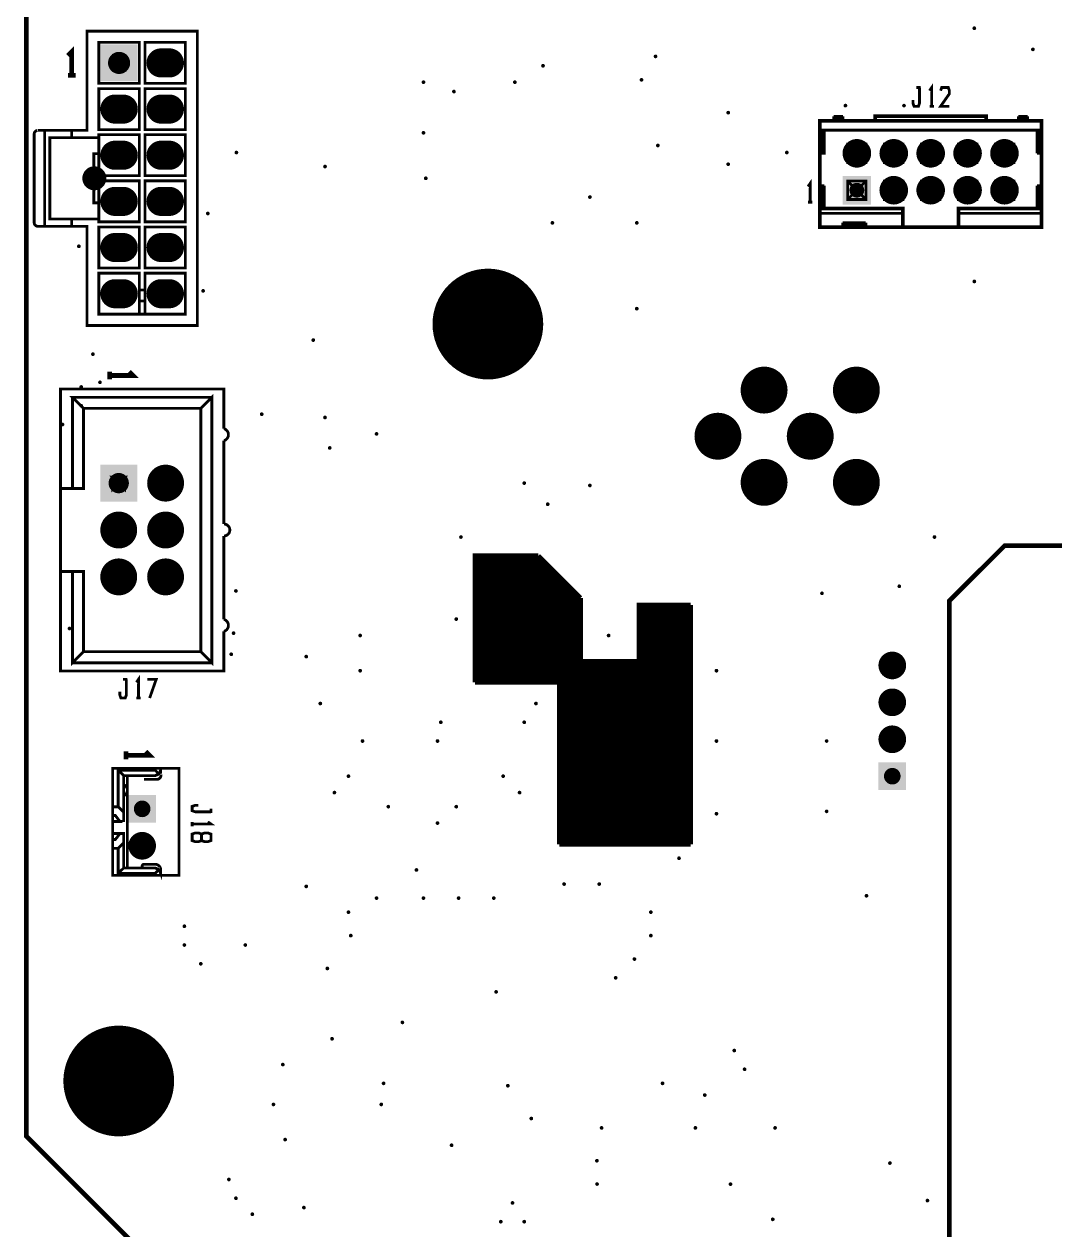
# Model space of a CAD drawing. Extents: x -7 to 310, y -94 to 128.
# Drawn here: x -7.3 to 48.5, y 17.2 to 82.5 of the extents above; entities that cross this region are included whole.
import ezdxf

# ---------------------------------------------------------------- set-up
doc = ezdxf.new("R2010")
doc.units = 0
doc.header["$MEASUREMENT"] = 0
doc.layers.get('0').update_dxf_attribs({"linetype": 'CONTINUOUS'})
for name, color, linetype in [('22-304-2_DRL', 1, 'CONTINUOUS'), ('22-304-2_SMT', 254, 'CONTINUOUS'), ('22-304-2_SST', 1, 'CONTINUOUS'), ('THRUHOLE_NPT', 15, 'CONTINUOUS'), ('THRUHOLE_TAP', 7, 'CONTINUOUS')]:
    doc.layers.add(name, color=color, linetype=linetype)

# ---------------------------------------------------------------- blocks, each defined once
blk = doc.blocks.new('ROUND_9')
at = {"const_width": 0.65024}
blk.add_lwpolyline([(-0.32512, 0, 1), (0.32512, 0, 1)], format="xyb", close=True, dxfattribs=at)
blk = doc.blocks.new('ROUND_14')
at = {"const_width": 0.59944}
blk.add_lwpolyline([(-0.29972, 0, 1), (0.29972, 0, 1)], format="xyb", close=True, dxfattribs=at)
blk = doc.blocks.new('ROUND_16')
at = {"const_width": 0.54991}
blk.add_lwpolyline([(-0.274954, 0, 1), (0.274954, 0, 1)], format="xyb", close=True, dxfattribs=at)
blk = doc.blocks.new('ROUND_35')
at = {"const_width": 0.40005}
blk.add_lwpolyline([(-0.200024, 0, 1), (0.200024, 0, 1)], format="xyb", close=True, dxfattribs=at)
blk = doc.blocks.new('ROUND_83')
at = {"const_width": 1.6002}
blk.add_lwpolyline([(-0.8001, 0, 1), (0.8001, 0, 1)], format="xyb", close=True, dxfattribs=at)
blk = doc.blocks.new('ROUND_84')
at = {"const_width": 0.44958}
blk.add_lwpolyline([(-0.22479, 0, 1), (0.22479, 0, 1)], format="xyb", close=True, dxfattribs=at)
blk = doc.blocks.new('ROUND_86')
at = {"const_width": 0.10033}
blk.add_lwpolyline([(-0.050164, 0, 1), (0.050164, 0, 1)], format="xyb", close=True, dxfattribs=at)
blk = doc.blocks.new('ROUND_87')
at = {"const_width": 0.10033}
blk.add_lwpolyline([(-0.050164, 0, 1), (0.050164, 0, 1)], format="xyb", close=True, dxfattribs=at)
blk = doc.blocks.new('ROUND_88')
at = {"const_width": 0.10033}
blk.add_lwpolyline([(-0.050164, 0, 1), (0.050164, 0, 1)], format="xyb", close=True, dxfattribs=at)
blk = doc.blocks.new('ROUND_1')
at = {"const_width": 2.99974}
blk.add_lwpolyline([(-1.49987, 0, 1), (1.49987, 0, 1)], format="xyb", close=True, dxfattribs=at)
blk = doc.blocks.new('ROUND_5')
at = {"const_width": 1.27}
blk.add_lwpolyline([(-0.635, 0, 1), (0.635, 0, 1)], format="xyb", close=True, dxfattribs=at)
blk = doc.blocks.new('SQUARE_10')
blk.add_solid([(0.99949, 0.99949), (0.99949, -0.99949), (-0.99949, 0.99949), (-0.99949, -0.99949)])
blk = doc.blocks.new('OBLONG_19')
at = {"const_width": 1.5748}
blk.add_lwpolyline([(0.2286, 0), (-0.2286, 0)], dxfattribs=at)
at = {"const_width": 0.7874}
for points in [[(-0.6223, 0, 1), (0.1651, 0, 1)], [(-0.1651, 0, 1), (0.6223, 0, 1)]]:
    blk.add_lwpolyline(points, format="xyb", close=True, dxfattribs=at)
blk = doc.blocks.new('SQUARE_20')
blk.add_solid([(0.7493, 0.7493), (0.7493, -0.7493), (-0.7493, 0.7493), (-0.7493, -0.7493)])
blk = doc.blocks.new('ROUND_21')
at = {"const_width": 0.7493}
blk.add_lwpolyline([(-0.37465, 0, 1), (0.37465, 0, 1)], format="xyb", close=True, dxfattribs=at)
blk = doc.blocks.new('ROUND_27')
at = {"const_width": 0.7747}
blk.add_lwpolyline([(-0.38735, 0, 1), (0.38735, 0, 1)], format="xyb", close=True, dxfattribs=at)
blk = doc.blocks.new('SQUARE_28')
blk.add_solid([(0.7747, 0.7747), (0.7747, -0.7747), (-0.7747, 0.7747), (-0.7747, -0.7747)])
blk = doc.blocks.new('ROUND_29')
at = {"const_width": 0.99949}
blk.add_lwpolyline([(-0.499744, 0, 1), (0.499744, 0, 1)], format="xyb", close=True, dxfattribs=at)
blk = doc.blocks.new('ROUND_80')
at = {"const_width": 0.10033}
blk.add_lwpolyline([(-0.050164, 0, 1), (0.050164, 0, 1)], format="xyb", close=True, dxfattribs=at)

msp = doc.modelspace()

# ---------------------------------------------------------------- linework, layer by layer
at = {"layer": '22-304-2_DRL', "const_width": 0.254}
for points in [[(137.579, -5.73), (137.579, 83.272), (134.579, 86.272), (113.081, 86.272), (105.08, 94.27), (105.08, 120.27), (97.079, 128.271), (33.279, 128.271), (25.28, 120.27), (25.28, 94.27), (17.279, 86.272), (-4.219, 86.272), (-7.219, 83.272), (-7.219, 22.271), (15.781, -0.728)], [(42.778, -90.728), (42.778, 51.27), (45.781, 54.27), (84.579, 54.27), (87.579, 51.27), (87.579, -5.73)]]:
    msp.add_lwpolyline(points, dxfattribs=at)
at = {"layer": '22-304-2_SMT', "const_width": 0.254}
for points in [[(20.513, 53.719), (17.084, 53.719), (17.084, 46.861)], [(20.716, 53.516), (17.084, 53.516)], [(17.185, 53.719), (17.185, 46.861)], [(17.414, 53.719), (17.414, 46.861)], [(17.643, 53.719), (17.643, 46.861)], [(17.871, 53.719), (17.871, 46.861)], [(18.1, 53.719), (18.1, 46.861)], [(18.328, 53.719), (18.328, 46.861)], [(18.557, 53.719), (18.557, 46.861)], [(18.786, 53.719), (18.786, 46.861)], [(19.014, 53.719), (19.014, 46.861)], [(19.243, 53.719), (19.243, 46.861)], [(19.471, 53.719), (19.471, 46.861)], [(19.7, 53.719), (19.7, 46.861)], [(19.929, 53.719), (19.929, 46.861)], [(20.157, 53.719), (20.157, 46.861)], [(20.386, 53.719), (20.386, 46.861)], [(20.513, 53.719), (22.799, 51.433)], [(20.614, 53.617), (20.614, 46.861)], [(20.945, 53.287), (17.084, 53.287)], [(21.173, 53.059), (17.084, 53.059)], [(21.402, 52.83), (17.084, 52.83)], [(20.843, 53.389), (20.843, 46.861)], [(21.072, 53.16), (21.072, 46.861)], [(21.3, 52.932), (21.3, 46.861)], [(21.63, 52.601), (17.084, 52.601)], [(21.859, 52.373), (17.084, 52.373)], [(22.088, 52.144), (17.084, 52.144)], [(21.529, 52.703), (21.529, 46.861)], [(21.757, 52.474), (21.757, 38.098)], [(21.986, 52.246), (21.986, 38.098)], [(22.316, 51.916), (17.084, 51.916)], [(22.545, 51.687), (17.084, 51.687)], [(22.215, 52.017), (22.215, 38.098)], [(22.443, 51.789), (22.443, 38.098)], [(22.672, 51.56), (22.672, 38.098)], [(22.773, 51.458), (17.084, 51.458)], [(22.799, 51.23), (17.084, 51.23)], [(22.799, 51.001), (17.084, 51.001)], [(22.799, 51.433), (22.799, 48.004)], [(28.768, 51.052), (25.974, 51.052), (25.974, 48.004), (22.799, 48.004)], [(28.768, 51.001), (25.974, 51.001)], [(26.101, 51.052), (26.101, 38.098)], [(26.329, 51.052), (26.329, 38.098)], [(26.558, 51.052), (26.558, 38.098)], [(26.787, 51.052), (26.787, 38.098)], [(27.015, 51.052), (27.015, 38.098)], [(27.244, 51.052), (27.244, 38.098)], [(27.472, 51.052), (27.472, 38.098)], [(27.701, 51.052), (27.701, 38.098)], [(27.93, 51.052), (27.93, 38.098)], [(28.158, 51.052), (28.158, 38.098)], [(28.387, 51.052), (28.387, 38.098)], [(28.615, 51.052), (28.615, 38.098)], [(28.768, 51.052), (28.768, 38.098)], [(22.799, 50.773), (17.084, 50.773)], [(22.799, 50.544), (17.084, 50.544)], [(22.799, 50.315), (17.084, 50.315)], [(28.768, 50.773), (25.974, 50.773)], [(28.768, 50.544), (25.974, 50.544)], [(28.768, 50.315), (25.974, 50.315)], [(22.799, 50.087), (17.084, 50.087)], [(22.799, 49.858), (17.084, 49.858)], [(22.799, 49.63), (17.084, 49.63)], [(28.768, 50.087), (25.974, 50.087)], [(28.768, 49.858), (25.974, 49.858)], [(28.768, 49.63), (25.974, 49.63)], [(22.799, 49.401), (17.084, 49.401)], [(22.799, 49.172), (17.084, 49.172)], [(22.799, 48.944), (17.084, 48.944)], [(28.768, 49.401), (25.974, 49.401)], [(28.768, 49.172), (25.974, 49.172)], [(28.768, 48.944), (25.974, 48.944)], [(22.799, 48.715), (17.084, 48.715)], [(22.799, 48.487), (17.084, 48.487)], [(22.799, 48.258), (17.084, 48.258)], [(28.768, 48.715), (25.974, 48.715)], [(28.768, 48.487), (25.974, 48.487)], [(28.768, 48.258), (25.974, 48.258)], [(22.799, 48.029), (17.084, 48.029)], [(28.768, 47.801), (17.084, 47.801)], [(28.768, 47.572), (17.084, 47.572)], [(22.9, 48.004), (22.9, 38.098)], [(23.129, 48.004), (23.129, 38.098)], [(23.358, 48.004), (23.358, 38.098)], [(23.586, 48.004), (23.586, 38.098)], [(23.815, 48.004), (23.815, 38.098)], [(24.043, 48.004), (24.043, 38.098)], [(24.272, 48.004), (24.272, 38.098)], [(24.501, 48.004), (24.501, 38.098)], [(24.729, 48.004), (24.729, 38.098)], [(24.958, 48.004), (24.958, 38.098)], [(25.186, 48.004), (25.186, 38.098)], [(25.415, 48.004), (25.415, 38.098)], [(25.644, 48.004), (25.644, 38.098)], [(25.872, 48.004), (25.872, 38.098)], [(28.768, 48.029), (25.974, 48.029)], [(28.768, 47.344), (17.084, 47.344)], [(28.768, 47.115), (17.084, 47.115)], [(28.768, 46.886), (17.084, 46.886)], [(21.656, 46.861), (17.084, 46.861)], [(21.656, 46.861), (21.656, 38.098)], [(28.768, 46.658), (21.656, 46.658)], [(28.768, 46.429), (21.656, 46.429)], [(28.768, 46.201), (21.656, 46.201)], [(28.768, 45.972), (21.656, 45.972)], [(28.768, 45.743), (21.656, 45.743)], [(28.768, 45.515), (21.656, 45.515)], [(28.768, 45.286), (21.656, 45.286)], [(28.768, 45.058), (21.656, 45.058)], [(28.768, 44.829), (21.656, 44.829)], [(28.768, 44.6), (21.656, 44.6)], [(28.768, 44.372), (21.656, 44.372)], [(28.768, 44.143), (21.656, 44.143)], [(28.768, 43.915), (21.656, 43.915)], [(28.768, 43.686), (21.656, 43.686)], [(28.768, 43.457), (21.656, 43.457)], [(28.768, 43.229), (21.656, 43.229)], [(28.768, 43), (21.656, 43)], [(28.768, 42.772), (21.656, 42.772)], [(28.768, 42.543), (21.656, 42.543)], [(28.768, 42.314), (21.656, 42.314)], [(28.768, 42.086), (21.656, 42.086)], [(28.768, 41.857), (21.656, 41.857)], [(28.768, 41.629), (21.656, 41.629)], [(28.768, 41.4), (21.656, 41.4)], [(28.768, 41.171), (21.656, 41.171)], [(28.768, 40.943), (21.656, 40.943)], [(28.768, 40.714), (21.656, 40.714)], [(28.768, 40.486), (21.656, 40.486)], [(28.768, 40.257), (21.656, 40.257)], [(28.768, 40.028), (21.656, 40.028)], [(28.768, 39.8), (21.656, 39.8)], [(28.768, 39.571), (21.656, 39.571)], [(28.768, 39.343), (21.656, 39.343)], [(28.768, 39.114), (21.656, 39.114)], [(28.768, 38.885), (21.656, 38.885)], [(28.768, 38.657), (21.656, 38.657)], [(28.768, 38.428), (21.656, 38.428)], [(28.768, 38.2), (21.656, 38.2)], [(28.768, 38.098), (21.656, 38.098)]]:
    msp.add_lwpolyline(points, dxfattribs=at)
at = {"layer": '22-304-2_SST'}
for points, const_width in [([(-4.77, 76.366), (-4.77, 76.767), (-3.94, 76.767), (-3.94, 82.137), (2.039, 82.137), (2.039, 66.195), (-3.94, 66.195), (-3.94, 71.565), (-4.77, 71.565), (-4.77, 71.966), (-5.949, 71.966), (-5.949, 76.366), (-4.77, 76.366), (-3.295, 76.366), (-3.295, 75.497), (-3.295, 74.306), (-1.105, 74.306), (-1.105, 76.526), (-3.295, 76.526), (-3.295, 76.366)], 0.152), ([(-4.765, 79.749), (-4.765, 81.019), (-4.976, 80.808)], 0.254), ([(-3.295, 79.307), (-1.105, 79.307), (-1.105, 81.527), (-3.295, 81.527), (-3.295, 79.307)], 0.152), ([(1.394, 79.307), (1.394, 81.527), (-0.795, 81.527), (-0.795, 79.307), (1.394, 79.307)], 0.152), ([(-2.367, 80.249), (-2.517, 80.099), (-2.517, 80.734), (-2.367, 80.582), (-2.367, 80.249), (-2.032, 80.249), (-1.882, 80.099), (-1.882, 80.734), (-2.032, 80.582), (-2.032, 80.249)], 0.152), ([(-1.882, 80.734), (-2.517, 80.734)], 0.152), ([(-2.367, 80.582), (-2.032, 80.582)], 0.152), ([(0.617, 80.734), (-0.018, 80.734), (-0.018, 80.099), (0.617, 80.099), (0.617, 80.734), (0.467, 80.582), (0.132, 80.582), (0.132, 80.249), (0.467, 80.249), (0.467, 80.582)], 0.152), ([(-0.018, 80.734), (0.132, 80.582)], 0.152), ([(-4.552, 79.749), (-4.976, 79.749)], 0.254), ([(-1.882, 80.099), (-2.517, 80.099)], 0.152), ([(-0.018, 80.099), (0.132, 80.249)], 0.152), ([(0.617, 80.099), (0.467, 80.249)], 0.152), ([(-3.295, 76.805), (-1.105, 76.805), (-1.105, 79.025), (-3.295, 79.025), (-3.295, 76.805)], 0.152), ([(1.394, 76.805), (1.394, 79.025), (-0.795, 79.025), (-0.795, 76.805), (1.394, 76.805)], 0.152), ([(40.81, 78.405), (40.81, 78.238), (40.868, 78.067), (41.107, 78.067), (41.166, 78.238), (41.166, 79.083)], 0.152), ([(41.224, 79.083), (40.988, 79.083)], 0.152), ([(41.826, 78.067), (41.826, 79.083), (41.707, 78.913)], 0.152), ([(42.784, 78.067), (42.309, 78.067), (42.784, 78.746), (42.784, 78.913), (42.723, 79.083), (42.367, 79.083), (42.309, 78.913)], 0.152), ([(-2.367, 77.747), (-2.517, 77.598), (-2.517, 78.233), (-2.367, 78.083), (-2.367, 77.747), (-2.032, 77.747), (-1.882, 77.598), (-1.882, 78.233), (-2.032, 78.083), (-2.032, 77.747)], 0.152), ([(0.617, 78.233), (-0.018, 78.233), (-0.018, 77.598), (0.132, 77.747), (0.467, 77.747), (0.617, 77.598), (0.617, 78.233), (0.467, 78.083), (0.132, 78.083), (0.132, 77.747)], 0.152), ([(-1.882, 78.233), (-2.517, 78.233)], 0.152), ([(-2.367, 78.083), (-2.032, 78.083)], 0.152), ([(-0.018, 78.233), (0.132, 78.083)], 0.152), ([(0.467, 78.083), (0.467, 77.747)], 0.152), ([(41.945, 78.067), (41.707, 78.067)], 0.152), ([(-1.882, 77.598), (-2.517, 77.598)], 0.152), ([(0.617, 77.598), (-0.018, 77.598)], 0.152), ([(36.271, 71.522), (47.77, 71.522), (47.77, 77.272), (35.771, 77.272), (35.771, 71.522), (36.271, 71.522)], 0.198), ([(36.515, 77.524), (36.515, 77.272)], 0.15), ([(37.015, 77.524), (36.515, 77.524)], 0.15), ([(37.015, 77.478), (36.515, 77.478)], 0.15), ([(37.015, 77.344), (36.515, 77.344)], 0.15), ([(37.015, 77.272), (36.515, 77.272)], 0.15), ([(36.586, 77.524), (36.586, 77.272)], 0.15), ([(36.721, 77.524), (36.721, 77.272)], 0.15), ([(36.853, 77.524), (36.853, 77.272)], 0.15), ([(36.987, 77.524), (36.987, 77.272)], 0.15), ([(37.015, 77.524), (37.015, 77.272)], 0.15), ([(37.767, 77.272), (38.768, 77.272), (38.768, 77.524), (44.772, 77.524), (44.772, 77.272)], 0.198), ([(47.023, 77.524), (46.522, 77.524)], 0.15), ([(47.023, 77.524), (47.023, 77.272), (46.522, 77.272)], 0.15), ([(46.522, 77.524), (46.522, 77.272)], 0.15), ([(47.023, 77.478), (46.522, 77.478)], 0.15), ([(47.023, 77.344), (46.522, 77.344)], 0.15), ([(46.591, 77.524), (46.591, 77.272)], 0.15), ([(46.726, 77.524), (46.726, 77.272)], 0.15), ([(46.86, 77.524), (46.86, 77.272)], 0.15), ([(46.995, 77.524), (46.995, 77.272)], 0.15), ([(-6.8, 76.579), (-6.8, 71.766)], 0.152), ([(-6.599, 71.565), (-6.231, 71.565), (-6.231, 76.767), (-6.599, 76.767)], 0.152), ([(-4.77, 76.767), (-6.231, 76.767)], 0.152), ([(1.394, 74.306), (1.394, 76.526), (-0.795, 76.526), (-0.795, 74.306), (1.394, 74.306)], 0.152), ([(36.002, 76.772), (35.753, 76.772)], 0.15), ([(36.002, 76.772), (36.002, 75.522), (35.753, 75.522)], 0.15), ([(35.753, 76.772), (35.753, 75.522)], 0.15), ([(36.002, 76.665), (35.753, 76.665)], 0.15), ([(36.002, 76.531), (35.753, 76.531)], 0.15), ([(36.002, 76.396), (35.753, 76.396)], 0.15), ([(47.77, 76.772), (35.771, 76.772)], 0.15), ([(35.824, 76.772), (35.824, 75.522)], 0.15), ([(35.959, 76.772), (35.959, 75.522)], 0.15), ([(47.785, 76.772), (47.536, 76.772)], 0.15), ([(47.785, 76.772), (47.785, 75.522), (47.536, 75.522)], 0.15), ([(47.536, 76.772), (47.536, 75.522)], 0.15), ([(47.785, 76.665), (47.536, 76.665)], 0.15), ([(47.785, 76.531), (47.536, 76.531)], 0.15), ([(47.785, 76.396), (47.536, 76.396)], 0.15), ([(47.604, 76.772), (47.604, 75.522)], 0.15), ([(47.739, 76.772), (47.739, 75.522)], 0.15), ([(-2.367, 75.248), (-2.517, 75.098), (-2.517, 75.733), (-2.367, 75.583), (-2.367, 75.248), (-2.032, 75.248), (-1.882, 75.098), (-1.882, 75.733), (-2.032, 75.583), (-2.032, 75.248)], 0.152), ([(-1.882, 75.733), (-2.517, 75.733)], 0.152), ([(0.617, 75.733), (-0.018, 75.733), (-0.018, 75.098), (0.132, 75.248), (0.467, 75.248), (0.617, 75.098), (0.617, 75.733), (0.467, 75.583), (0.132, 75.583), (0.132, 75.248)], 0.152), ([(-0.018, 75.733), (0.132, 75.583)], 0.152), ([(36.002, 76.262), (35.753, 76.262)], 0.15), ([(36.002, 76.129), (35.753, 76.129)], 0.15), ([(36.002, 75.995), (35.753, 75.995)], 0.15), ([(36.002, 75.86), (35.753, 75.86)], 0.15), ([(36.002, 75.726), (35.753, 75.726)], 0.15), ([(37.267, 75.022), (38.267, 76.023)], 0.15), ([(37.267, 76.023), (37.267, 75.022), (38.267, 75.022), (38.267, 76.023), (37.267, 76.023)], 0.15), ([(38.267, 75.022), (37.267, 76.023)], 0.15), ([(39.268, 76.023), (39.268, 75.022), (40.269, 75.022), (40.269, 76.023), (39.268, 76.023)], 0.15), ([(40.269, 75.022), (39.268, 76.023)], 0.15), ([(39.268, 75.022), (40.269, 76.023)], 0.15), ([(41.27, 76.023), (41.27, 75.022), (42.27, 75.022), (42.27, 76.023), (41.27, 76.023)], 0.15), ([(42.27, 75.022), (41.27, 76.023)], 0.15), ([(41.27, 75.022), (42.27, 76.023)], 0.15), ([(43.271, 76.023), (43.271, 75.022), (44.272, 75.022), (44.272, 76.023), (43.271, 76.023)], 0.15), ([(44.272, 75.022), (43.271, 76.023)], 0.15), ([(43.271, 75.022), (44.272, 76.023)], 0.15), ([(45.273, 76.023), (45.273, 75.022), (46.274, 75.022), (46.274, 76.023), (45.273, 76.023)], 0.15), ([(46.274, 75.022), (45.273, 76.023)], 0.15), ([(45.273, 75.022), (46.274, 76.023)], 0.15), ([(47.785, 76.262), (47.536, 76.262)], 0.15), ([(47.785, 76.129), (47.536, 76.129)], 0.15), ([(47.785, 75.995), (47.536, 75.995)], 0.15), ([(47.785, 75.86), (47.536, 75.86)], 0.15), ([(47.785, 75.726), (47.536, 75.726)], 0.15), ([(-4.77, 71.966), (-3.295, 71.966), (-3.295, 71.806), (-1.105, 71.806), (-1.105, 74.026), (-3.295, 74.026), (-3.295, 72.835), (-3.569, 72.835), (-3.569, 75.497), (-3.295, 75.497)], 0.152), ([(-1.882, 75.098), (-2.517, 75.098)], 0.152), ([(-2.367, 75.583), (-2.032, 75.583)], 0.152), ([(0.617, 75.098), (-0.018, 75.098)], 0.152), ([(0.467, 75.583), (0.467, 75.248)], 0.152), ([(36.002, 75.591), (35.753, 75.591)], 0.15), ([(47.785, 75.591), (47.536, 75.591)], 0.15), ([(1.394, 71.806), (1.394, 74.026), (-0.795, 74.026), (-0.795, 71.806), (1.394, 71.806)], 0.152), ([(35.24, 72.871), (35.24, 73.887), (35.123, 73.719)], 0.152), ([(35.753, 73.77), (35.753, 72.52)], 0.15), ([(36.002, 73.77), (35.753, 73.77)], 0.15), ([(35.824, 73.77), (35.824, 72.52)], 0.15), ([(35.959, 73.77), (35.959, 72.52)], 0.15), ([(36.002, 73.77), (36.002, 72.52)], 0.15), ([(37.267, 74.021), (37.267, 73.02), (38.267, 73.02), (38.267, 74.021), (37.267, 74.021)], 0.15), ([(38.267, 73.02), (37.267, 74.021)], 0.15), ([(37.267, 73.02), (38.267, 74.021)], 0.15), ([(40.269, 73.02), (39.268, 74.021)], 0.15), ([(39.268, 74.021), (39.268, 73.02), (40.269, 73.02), (40.269, 74.021), (39.268, 74.021)], 0.15), ([(39.268, 73.02), (40.269, 74.021)], 0.15), ([(41.27, 74.021), (41.27, 73.02), (42.27, 73.02), (42.27, 74.021), (41.27, 74.021)], 0.15), ([(42.27, 73.02), (41.27, 74.021)], 0.15), ([(41.27, 73.02), (42.27, 74.021)], 0.15), ([(44.272, 73.02), (43.271, 74.021)], 0.15), ([(43.271, 73.02), (44.272, 74.021)], 0.15), ([(43.271, 74.021), (43.271, 73.02), (44.272, 73.02), (44.272, 74.021), (43.271, 74.021)], 0.15), ([(46.274, 73.02), (45.273, 74.021)], 0.15), ([(45.273, 74.021), (45.273, 73.02), (46.274, 73.02), (46.274, 74.021), (45.273, 74.021)], 0.15), ([(45.273, 73.02), (46.274, 74.021)], 0.15), ([(47.536, 73.77), (47.536, 72.52)], 0.15), ([(47.785, 73.77), (47.536, 73.77)], 0.15), ([(47.604, 73.77), (47.604, 72.52)], 0.15), ([(47.739, 73.77), (47.739, 72.52)], 0.15), ([(47.785, 73.77), (47.785, 72.52)], 0.15), ([(-2.367, 72.749), (-2.517, 72.599), (-2.517, 73.234), (-2.367, 73.084), (-2.367, 72.749), (-2.032, 72.749), (-1.882, 72.599), (-1.882, 73.234), (-2.032, 73.084), (-2.032, 72.749)], 0.152), ([(-1.882, 73.234), (-2.517, 73.234)], 0.152), ([(-2.367, 73.084), (-2.032, 73.084)], 0.152), ([(0.617, 73.234), (-0.018, 73.234), (-0.018, 72.599), (0.132, 72.749), (0.467, 72.749), (0.617, 72.599), (0.617, 73.234), (0.467, 73.084), (0.132, 73.084), (0.132, 72.749)], 0.152), ([(-0.018, 73.234), (0.132, 73.084)], 0.152), ([(0.467, 73.084), (0.467, 72.749)], 0.152), ([(36.002, 73.663), (35.753, 73.663)], 0.15), ([(36.002, 73.528), (35.753, 73.528)], 0.15), ([(36.002, 73.396), (35.753, 73.396)], 0.15), ([(36.002, 73.262), (35.753, 73.262)], 0.15), ([(36.002, 73.127), (35.753, 73.127)], 0.15), ([(47.785, 73.663), (47.536, 73.663)], 0.15), ([(47.785, 73.528), (47.536, 73.528)], 0.15), ([(47.785, 73.396), (47.536, 73.396)], 0.15), ([(47.785, 73.262), (47.536, 73.262)], 0.15), ([(47.785, 73.127), (47.536, 73.127)], 0.15), ([(-3.295, 72.835), (-3.295, 71.966)], 0.152), ([(-1.882, 72.599), (-2.517, 72.599)], 0.152), ([(0.617, 72.599), (-0.018, 72.599)], 0.152), ([(35.359, 72.871), (35.123, 72.871)], 0.152), ([(40.269, 71.522), (40.269, 72.523), (35.771, 72.523)], 0.198), ([(36.002, 72.993), (35.753, 72.993)], 0.15), ([(36.002, 72.858), (35.753, 72.858)], 0.15), ([(36.002, 72.726), (35.753, 72.726)], 0.15), ([(36.002, 72.591), (35.753, 72.591)], 0.15), ([(36.002, 72.52), (35.753, 72.52)], 0.15), ([(43.269, 71.522), (43.269, 72.523), (47.77, 72.523)], 0.198), ([(47.785, 72.993), (47.536, 72.993)], 0.15), ([(47.785, 72.858), (47.536, 72.858)], 0.15), ([(47.785, 72.726), (47.536, 72.726)], 0.15), ([(47.785, 72.591), (47.536, 72.591)], 0.15), ([(47.785, 72.52), (47.536, 72.52)], 0.15), ([(40.269, 72.269), (35.771, 72.269)], 0.15), ([(37.005, 71.768), (37.005, 71.519)], 0.15), ([(38.255, 71.768), (37.005, 71.768)], 0.15), ([(38.255, 71.768), (38.255, 71.519), (37.005, 71.519)], 0.15), ([(37.076, 71.768), (37.076, 71.519)], 0.15), ([(37.211, 71.768), (37.211, 71.519)], 0.15), ([(37.343, 71.768), (37.343, 71.519)], 0.15), ([(37.477, 71.768), (37.477, 71.519)], 0.15), ([(37.612, 71.768), (37.612, 71.519)], 0.15), ([(37.747, 71.768), (37.747, 71.519)], 0.15), ([(37.881, 71.768), (37.881, 71.519)], 0.15), ([(38.013, 71.768), (38.013, 71.519)], 0.15), ([(38.148, 71.768), (38.148, 71.519)], 0.15), ([(43.271, 72.269), (47.77, 72.269)], 0.15), ([(-4.77, 71.565), (-6.231, 71.565)], 0.152), ([(-3.295, 69.307), (-1.105, 69.307), (-1.105, 71.527), (-3.295, 71.527), (-3.295, 69.307)], 0.152), ([(1.394, 69.307), (1.394, 71.527), (-0.795, 71.527), (-0.795, 69.307), (1.394, 69.307)], 0.152), ([(38.255, 71.725), (37.005, 71.725)], 0.15), ([(38.255, 71.59), (37.005, 71.59)], 0.15), ([(-2.367, 70.249), (-2.517, 70.099), (-2.517, 70.734), (-2.367, 70.582), (-2.367, 70.249), (-2.032, 70.249), (-1.882, 70.099), (-1.882, 70.734), (-2.032, 70.582), (-2.032, 70.249)], 0.152), ([(-1.882, 70.734), (-2.517, 70.734)], 0.152), ([(-2.367, 70.582), (-2.032, 70.582)], 0.152), ([(0.617, 70.734), (-0.018, 70.734), (-0.018, 70.099), (0.132, 70.249), (0.467, 70.249), (0.617, 70.099), (0.617, 70.734), (0.467, 70.582), (0.132, 70.582), (0.132, 70.249)], 0.152), ([(-0.018, 70.734), (0.132, 70.582)], 0.152), ([(0.467, 70.582), (0.467, 70.249)], 0.152), ([(-1.882, 70.099), (-2.517, 70.099)], 0.152), ([(0.617, 70.099), (-0.018, 70.099)], 0.152), ([(1.394, 66.805), (1.394, 69.025), (-0.795, 69.025), (-0.795, 68.116), (-1.105, 68.116), (-1.105, 69.025), (-3.295, 69.025), (-3.295, 66.805), (1.394, 66.805)], 0.152), ([(-2.367, 67.747), (-2.517, 67.598), (-2.517, 68.233), (-2.367, 68.083), (-2.367, 67.747), (-2.032, 67.747), (-1.882, 67.598), (-1.882, 68.233), (-2.032, 68.083), (-2.032, 67.747)], 0.152), ([(-1.882, 68.233), (-2.517, 68.233)], 0.152), ([(-2.367, 68.083), (-2.032, 68.083)], 0.152), ([(-0.795, 68.116), (-0.795, 67.516), (-1.105, 67.516), (-1.105, 68.116)], 0.152), ([(0.467, 68.083), (0.617, 68.233), (0.617, 67.598), (0.467, 67.747), (0.467, 68.083), (0.132, 68.083), (-0.018, 68.233), (-0.018, 67.598), (0.132, 67.747), (0.132, 68.083)], 0.152), ([(0.617, 68.233), (-0.018, 68.233)], 0.152), ([(-1.882, 67.598), (-2.517, 67.598)], 0.152), ([(-1.105, 67.516), (-1.105, 66.805)], 0.152), ([(-0.795, 66.805), (-0.795, 67.516)], 0.152), ([(0.617, 67.598), (-0.018, 67.598)], 0.152), ([(0.467, 67.747), (0.132, 67.747)], 0.152), ([(-2.708, 63.272), (-2.708, 63.696)], 0.254), ([(-2.708, 63.485), (-1.438, 63.485), (-1.649, 63.696)], 0.254), ([(-5.375, 52.866), (-5.375, 57.366), (-5.375, 62.756), (3.475, 62.756), (3.475, 60.605)], 0.152), ([(2.225, 61.705), (2.225, 48.525), (2.824, 47.925), (2.824, 62.307), (2.225, 61.705), (-4.125, 61.705), (-4.725, 62.307), (2.824, 62.307)], 0.152), ([(-4.125, 61.705), (-4.125, 57.366), (-4.725, 57.366), (-4.725, 62.307)], 0.152), ([(3.475, 59.955), (3.475, 55.441)], 0.152), ([(-2.101, 57.775), (-1.9, 57.976), (-2.54, 57.976), (-2.34, 57.775), (-2.101, 57.775), (-2.101, 57.537), (-1.9, 57.336), (-1.9, 57.976)], 0.152), ([(-2.101, 57.537), (-2.34, 57.537), (-2.54, 57.336), (-2.54, 57.976)], 0.152), ([(-2.34, 57.775), (-2.34, 57.537)], 0.152), ([(0.439, 57.775), (0.64, 57.976), (0, 57.976), (0.2, 57.775), (0.439, 57.775), (0.439, 57.537), (0.64, 57.336), (0.64, 57.976)], 0.152), ([(0.439, 57.537), (0.2, 57.537), (0, 57.336), (0, 57.976)], 0.152), ([(0.2, 57.775), (0.2, 57.537)], 0.152), ([(-5.375, 57.366), (-4.725, 57.366)], 0.152), ([(-1.9, 57.336), (-2.54, 57.336)], 0.152), ([(0.64, 57.336), (0, 57.336)], 0.152), ([(-2.101, 55.235), (-1.9, 55.436), (-2.54, 55.436), (-2.34, 55.235), (-2.101, 55.235), (-2.101, 54.997), (-1.9, 54.796), (-1.9, 55.436)], 0.152), ([(-2.101, 54.997), (-2.34, 54.997), (-2.54, 54.796), (-2.54, 55.436)], 0.152), ([(-1.9, 54.796), (-2.54, 54.796)], 0.152), ([(-2.34, 55.235), (-2.34, 54.997)], 0.152), ([(0.439, 55.235), (0.64, 55.436), (0, 55.436), (0.2, 55.235), (0.439, 55.235), (0.439, 54.997), (0.64, 54.796), (0.64, 55.436)], 0.152), ([(0.439, 54.997), (0.2, 54.997), (0, 54.796), (0, 55.436)], 0.152), ([(0.64, 54.796), (0, 54.796)], 0.152), ([(0.2, 55.235), (0.2, 54.997)], 0.152), ([(3.475, 54.791), (3.475, 50.275)], 0.152), ([(3.475, 49.625), (3.475, 47.476), (-5.375, 47.476), (-5.375, 52.866), (-4.725, 52.866), (-4.725, 47.925), (-4.125, 48.525), (2.225, 48.525)], 0.152), ([(-4.125, 48.525), (-4.125, 52.866), (-4.725, 52.866)], 0.152), ([(-2.101, 52.695), (-1.9, 52.896), (-2.54, 52.896), (-2.34, 52.695), (-2.101, 52.695), (-2.101, 52.457), (-1.9, 52.256), (-1.9, 52.896)], 0.152), ([(-2.101, 52.457), (-2.34, 52.457), (-2.54, 52.256), (-2.54, 52.896)], 0.152), ([(0.439, 52.695), (0.64, 52.896), (0, 52.896), (0.2, 52.695), (0.439, 52.695), (0.439, 52.457), (0.64, 52.256), (0.64, 52.896)], 0.152), ([(0.439, 52.457), (0.2, 52.457), (0, 52.256), (0, 52.896)], 0.152), ([(-1.9, 52.256), (-2.54, 52.256)], 0.152), ([(-2.34, 52.695), (-2.34, 52.457)], 0.152), ([(0.64, 52.256), (0, 52.256)], 0.152), ([(0.2, 52.695), (0.2, 52.457)], 0.152), ([(-4.725, 47.925), (2.824, 47.925)], 0.152), ([(-2.162, 46.353), (-2.162, 46.183), (-2.101, 46.015), (-1.865, 46.015), (-1.806, 46.183), (-1.806, 47.031)], 0.152), ([(-1.745, 47.031), (-1.984, 47.031)], 0.152), ([(-1.146, 46.015), (-1.146, 47.031), (-1.263, 46.861)], 0.152), ([(-0.544, 46.015), (-0.188, 47.031), (-0.663, 47.031)], 0.152), ([(-1.026, 46.015), (-1.263, 46.015)], 0.152), ([(-1.819, 42.698), (-1.819, 43.122)], 0.254), ([(-1.819, 42.911), (-0.549, 42.911), (-0.76, 43.122)], 0.254), ([(-1.951, 38.177), (-2.251, 37.877), (-2.251, 36.511), (-0.249, 36.511), (-0.249, 36.411), (0.051, 36.411), (1.049, 36.411), (1.049, 42.21), (0.051, 42.21), (-0.249, 42.21), (-2.55, 42.21), (-2.55, 40.125), (-2.251, 40.125), (-1.951, 39.825), (-1.951, 41.811), (-0.249, 41.811), (-0.038, 41.898), (0.051, 42.111), (0.051, 42.21)], 0.152), ([(-0.249, 42.21), (-0.249, 42.111), (-2.251, 42.111), (-2.251, 40.125)], 0.152), ([(-1.951, 41.811), (-2.251, 42.111)], 0.152), ([(-1.75, 36.81), (-1.75, 39), (-1.75, 41.811)], 0.152), ([(-0.249, 42.111), (-0.038, 41.898)], 0.152), ([(0.051, 41.911), (0.051, 42.111)], 0.152), ([(-0.188, 41.611), (-0.851, 41.611)], 0.152), ([(-2.55, 40.125), (-2.55, 39.65), (-2.401, 39.65), (-2.152, 39.325), (-2.55, 39.325), (-2.55, 38.675)], 0.152), ([(-1.951, 39.325), (-1.951, 39.825)], 0.152), ([(2.098, 40.206), (1.928, 40.206), (1.76, 40.145), (1.76, 39.909), (1.928, 39.851), (2.776, 39.851)], 0.152), ([(2.776, 39.79), (2.776, 40.028)], 0.152), ([(-2.55, 39.65), (-2.55, 39.325)], 0.152), ([(-2.152, 39.325), (-1.951, 39.325), (-1.951, 39.302)], 0.152), ([(1.76, 39.071), (1.76, 39.307)], 0.152), ([(1.76, 39.19), (2.776, 39.19), (2.606, 39.307)], 0.152), ([(0.051, 36.711), (0.051, 36.511), (-0.038, 36.724), (-0.249, 36.81), (-1.951, 36.81), (-1.951, 38.177), (-1.951, 38.675), (-2.152, 38.675), (-2.55, 38.675), (-2.55, 38.352), (-2.401, 38.352), (-2.152, 38.675)], 0.152), ([(-1.951, 38.7), (-1.951, 38.675)], 0.152), ([(2.268, 38.291), (2.436, 38.233), (2.606, 38.233), (2.776, 38.291), (2.776, 38.647), (2.606, 38.708), (2.436, 38.708), (2.268, 38.647), (2.268, 38.291), (2.098, 38.233), (1.928, 38.233), (1.76, 38.291), (1.76, 38.647), (1.928, 38.708), (2.098, 38.708), (2.268, 38.647)], 0.152), ([(-2.55, 38.352), (-2.55, 37.877)], 0.152), ([(-2.251, 37.877), (-2.55, 37.877), (-2.55, 36.411), (-0.249, 36.411)], 0.152), ([(-1.951, 36.81), (-2.251, 36.511)], 0.152), ([(-0.95, 36.81), (-0.95, 36.912)], 0.152), ([(-0.851, 37.011), (-0.249, 37.011)], 0.152), ([(-0.038, 36.724), (-0.249, 36.511)], 0.152), ([(0.051, 36.411), (0.051, 36.511)], 0.152)]:
    msp.add_lwpolyline(points, dxfattribs=dict(at, const_width=const_width))
at = {"layer": '22-304-2_SST', "const_width": 0.152}
for points in [[(-6.622, 76.757, 0.382923), (-6.8, 76.579)], [(-6.8, 71.766, 0.414214), (-6.599, 71.565)], [(3.723, 60.28, 0.34006), (3.475, 60.605)], [(3.475, 59.955, 0.340061), (3.723, 60.28)], [(3.8, 55.116, 0.414214), (3.475, 55.441)], [(3.475, 54.791, 0.414214), (3.8, 55.116)], [(3.723, 49.95, 0.34006), (3.475, 50.275)], [(3.475, 49.625, 0.340061), (3.723, 49.95)], [(-0.15, 41.608, 0.414214), (0.068, 41.827)], [(0.068, 41.827, 0.043696), (0.065, 41.865)], [(-1.75, 41.022, 0.303106), (-1.951, 41.321)], [(-0.188, 41.611, 0.043696), (-0.15, 41.608)], [(-1.951, 40.722, 0.303104), (-1.75, 41.022)], [(-0.95, 40.31, 0.414214), (-1.25, 40.011)], [(-1.25, 40.011, 0.414214), (-0.95, 39.711)], [(-0.65, 40.011, 0.414214), (-0.95, 40.31)], [(-0.95, 39.711, 0.414214), (-0.65, 40.011)], [(-0.95, 38.375, 0.414214), (-1.252, 38.073)], [(-1.25, 38.073, 0.414214), (-0.95, 37.773)], [(-0.65, 38.073, 0.414214), (-0.95, 38.372)], [(-0.95, 37.773, 0.414214), (-0.65, 38.073)], [(-0.851, 37.011, 0.414214), (-0.95, 36.912)], [(0.051, 36.711, 0.414214), (-0.249, 37.011)]]:
    msp.add_lwpolyline(points, format="xyb", dxfattribs=at)

# ---------------------------------------------------------------- block references
at = {"layer": '22-304-2_DRL'}
for name, p in [('ROUND_88', (44.135, 82.294)), ('ROUND_14', (-2.2, 80.417)), ('ROUND_14', (0.3, 80.417)), ('ROUND_88', (47.31, 81.151)), ('ROUND_88', (20.767, 80.262)), ('ROUND_87', (26.863, 80.77)), ('ROUND_88', (14.29, 79.373)), ('ROUND_88', (19.243, 79.373)), ('ROUND_88', (26.101, 79.5)), ('ROUND_14', (-2.2, 77.915)), ('ROUND_14', (0.3, 77.915)), ('ROUND_88', (15.941, 78.865)), ('ROUND_87', (30.8, 77.722)), ('ROUND_88', (37.15, 78.103)), ('ROUND_88', (40.325, 78.103)), ('ROUND_88', (14.29, 76.63)), ('ROUND_14', (-2.2, 75.416)), ('ROUND_14', (0.3, 75.416)), ('ROUND_88', (26.99, 75.944)), ('ROUND_35', (37.77, 75.52)), ('ROUND_35', (39.771, 75.52)), ('ROUND_35', (41.77, 75.52)), ('ROUND_35', (43.769, 75.52)), ('ROUND_35', (45.768, 75.52)), ('ROUND_88', (4.155, 75.563)), ('ROUND_88', (33.975, 75.563)), ('ROUND_9', (-3.541, 74.166)), ('ROUND_87', (8.956, 74.801)), ('ROUND_87', (30.8, 74.928)), ('ROUND_88', (14.417, 74.166)), ('ROUND_35', (37.77, 73.521)), ('ROUND_35', (39.771, 73.521)), ('ROUND_35', (41.77, 73.521)), ('ROUND_35', (43.769, 73.521)), ('ROUND_35', (45.768, 73.521)), ('ROUND_14', (-2.2, 72.916)), ('ROUND_14', (0.3, 72.916)), ('ROUND_88', (23.307, 73.15)), ('ROUND_88', (2.606, 72.261)), ('ROUND_88', (21.275, 71.753)), ('ROUND_87', (25.847, 71.753)), ('ROUND_87', (-4.379, 70.483)), ('ROUND_14', (-2.2, 70.417)), ('ROUND_14', (0.3, 70.417)), ('ROUND_88', (44.135, 68.578)), ('ROUND_14', (-2.2, 67.915)), ('ROUND_14', (0.3, 67.915)), ('ROUND_88', (2.352, 68.07)), ('ROUND_83', (17.78, 66.272)), ('ROUND_88', (25.847, 67.105)), ('ROUND_88', (8.321, 65.403)), ('ROUND_88', (-3.617, 64.641)), ('ROUND_87', (-4.252, 62.863)), ('ROUND_87', (-3.236, 63.117)), ('ROUND_14', (32.745, 62.695)), ('ROUND_14', (37.744, 62.695)), ('ROUND_88', (-4.252, 61.847)), ('ROUND_88', (5.527, 61.39)), ('ROUND_87', (-5.268, 60.831)), ('ROUND_88', (8.956, 61.212)), ('ROUND_14', (30.244, 60.196)), ('ROUND_14', (35.245, 60.196)), ('ROUND_88', (11.75, 60.323)), ('ROUND_87', (9.21, 59.561)), ('ROUND_16', (-2.22, 57.656)), ('ROUND_16', (0.32, 57.656)), ('ROUND_14', (32.745, 57.697)), ('ROUND_14', (37.744, 57.697)), ('ROUND_88', (19.751, 57.656)), ('ROUND_88', (23.307, 57.529)), ('ROUND_88', (21.021, 56.513)), ('ROUND_16', (-2.22, 55.116)), ('ROUND_16', (0.32, 55.116)), ('ROUND_88', (16.322, 54.735)), ('ROUND_88', (41.976, 54.735)), ('ROUND_16', (-2.22, 52.576)), ('ROUND_16', (0.32, 52.576)), ('ROUND_87', (4.13, 51.814)), ('ROUND_88', (35.88, 51.687)), ('ROUND_88', (40.071, 52.068)), ('ROUND_88', (16.068, 50.29)), ('ROUND_87', (-4.887, 49.782)), ('ROUND_88', (4.003, 49.528)), ('ROUND_88', (10.861, 49.401)), ('ROUND_88', (24.323, 49.401)), ('ROUND_87', (3.876, 48.385)), ('ROUND_88', (7.94, 48.258)), ('ROUND_84', (39.69, 47.78)), ('ROUND_88', (10.861, 47.496)), ('ROUND_88', (30.165, 47.496)), ('ROUND_88', (8.702, 45.718)), ('ROUND_88', (20.386, 45.718)), ('ROUND_86', (24.069, 45.845)), ('ROUND_86', (26.101, 45.845)), ('ROUND_88', (28.135, 46.226)), ('ROUND_84', (39.69, 45.782)), ('ROUND_88', (15.23, 44.702)), ('ROUND_88', (19.751, 44.702)), ('ROUND_88', (25.085, 44.829)), ('ROUND_88', (10.988, 43.686)), ('ROUND_88', (15.052, 43.686)), ('ROUND_88', (30.165, 43.686)), ('ROUND_88', (36.134, 43.686)), ('ROUND_84', (39.69, 43.78)), ('ROUND_86', (24.069, 43.432)), ('ROUND_86', (26.101, 43.432)), ('ROUND_87', (10.226, 41.781)), ('ROUND_87', (18.608, 41.781)), ('ROUND_86', (25.085, 41.781)), ('ROUND_84', (39.69, 41.781)), ('ROUND_87', (9.464, 40.892)), ('ROUND_87', (19.497, 40.892)), ('ROUND_84', (-0.95, 40.011)), ('ROUND_88', (12.385, 40.13)), ('ROUND_88', (16.068, 40.13)), ('ROUND_86', (24.069, 40.13)), ('ROUND_86', (26.101, 40.13)), ('ROUND_88', (30.165, 39.749)), ('ROUND_88', (36.134, 39.876)), ('ROUND_88', (15.052, 39.241)), ('ROUND_84', (-0.95, 38.012)), ('ROUND_86', (24.069, 38.098)), ('ROUND_86', (26.101, 38.098)), ('ROUND_88', (28.135, 37.336)), ('ROUND_88', (13.909, 36.701)), ('ROUND_88', (21.91, 35.939)), ('ROUND_88', (23.815, 35.939)), ('ROUND_88', (7.94, 35.812)), ('ROUND_88', (11.75, 35.177)), ('ROUND_88', (14.29, 35.177)), ('ROUND_88', (16.195, 35.177)), ('ROUND_88', (18.1, 35.177)), ('ROUND_88', (38.293, 35.304)), ('ROUND_87', (10.226, 34.415)), ('ROUND_87', (26.609, 34.415)), ('ROUND_87', (1.336, 33.653)), ('ROUND_87', (1.336, 32.637)), ('ROUND_88', (4.638, 32.637)), ('ROUND_87', (10.353, 33.145)), ('ROUND_87', (26.609, 33.145)), ('ROUND_88', (2.225, 31.621)), ('ROUND_88', (9.083, 31.367)), ('ROUND_88', (25.72, 31.875)), ('ROUND_88', (24.704, 30.859)), ('ROUND_88', (18.227, 30.097)), ('ROUND_88', (13.147, 28.446)), ('ROUND_88', (9.337, 27.557)), ('ROUND_83', (-2.22, 25.271)), ('ROUND_88', (31.13, 26.922)), ('ROUND_88', (6.67, 26.16)), ('ROUND_88', (31.689, 25.906)), ('ROUND_87', (12.131, 25.144)), ('ROUND_88', (18.862, 25.017)), ('ROUND_87', (27.244, 25.144)), ('ROUND_87', (29.53, 24.509)), ('ROUND_88', (6.162, 24.001)), ('ROUND_87', (12.004, 24.001)), ('ROUND_88', (20.132, 23.239)), ('ROUND_88', (23.942, 22.731)), ('ROUND_88', (29.022, 22.731)), ('ROUND_88', (33.34, 22.731)), ('ROUND_88', (6.797, 22.096)), ('ROUND_88', (15.814, 21.791)), ('ROUND_87', (23.688, 20.953)), ('ROUND_88', (39.563, 20.826)), ('ROUND_87', (3.749, 19.937)), ('ROUND_88', (23.695, 19.691)), ('ROUND_88', (30.927, 19.683)), ('ROUND_88', (4.13, 18.921)), ('ROUND_88', (7.813, 18.413)), ('ROUND_88', (19.116, 18.667)), ('ROUND_88', (41.595, 18.794)), ('ROUND_88', (5.019, 18.057)), ('ROUND_87', (18.481, 17.651)), ('ROUND_88', (19.751, 17.651)), ('ROUND_88', (33.213, 17.778))]:
    msp.add_blockref(name, p, dxfattribs=at)
at = {"layer": '22-304-2_SMT'}
for name, p in [('SQUARE_10', (-2.2, 80.417)), ('OBLONG_19', (0.3, 80.417)), ('OBLONG_19', (-2.2, 77.915)), ('OBLONG_19', (0.3, 77.915)), ('OBLONG_19', (-2.2, 75.416)), ('OBLONG_19', (0.3, 75.416)), ('ROUND_27', (37.77, 75.52)), ('ROUND_27', (39.771, 75.52)), ('ROUND_27', (41.77, 75.52)), ('ROUND_27', (43.769, 75.52)), ('ROUND_27', (45.768, 75.52)), ('SQUARE_28', (37.77, 73.521)), ('ROUND_27', (39.771, 73.521)), ('ROUND_27', (41.77, 73.521)), ('ROUND_27', (43.769, 73.521)), ('ROUND_27', (45.768, 73.521)), ('OBLONG_19', (-2.2, 72.916)), ('OBLONG_19', (0.3, 72.916)), ('OBLONG_19', (-2.2, 70.417)), ('OBLONG_19', (0.3, 70.417)), ('ROUND_1', (17.78, 66.272)), ('OBLONG_19', (-2.2, 67.915)), ('OBLONG_19', (0.3, 67.915)), ('ROUND_5', (32.745, 62.695)), ('ROUND_5', (37.744, 62.695)), ('ROUND_5', (30.244, 60.196)), ('ROUND_5', (35.245, 60.196)), ('ROUND_5', (32.745, 57.697)), ('ROUND_5', (37.744, 57.697)), ('SQUARE_10', (-2.22, 57.656)), ('ROUND_29', (0.32, 57.656)), ('ROUND_29', (-2.22, 55.116)), ('ROUND_29', (0.32, 55.116)), ('ROUND_29', (-2.22, 52.576)), ('ROUND_29', (0.32, 52.576)), ('ROUND_21', (39.69, 47.78)), ('ROUND_21', (39.69, 45.782)), ('ROUND_21', (39.69, 43.78)), ('SQUARE_20', (39.69, 41.781)), ('SQUARE_20', (-0.95, 40.011)), ('ROUND_21', (-0.95, 38.012)), ('ROUND_1', (-2.22, 25.271))]:
    msp.add_blockref(name, p, dxfattribs=at)
at = {"layer": 'THRUHOLE_NPT'}
msp.add_blockref('ROUND_9', (-3.541, 74.166), dxfattribs=at)
at = {"layer": 'THRUHOLE_TAP'}
for name, p in [('ROUND_80', (44.135, 82.294)), ('ROUND_14', (-2.2, 80.417)), ('ROUND_14', (0.3, 80.417)), ('ROUND_80', (47.31, 81.151)), ('ROUND_80', (20.767, 80.262)), ('ROUND_80', (26.863, 80.77)), ('ROUND_80', (14.29, 79.373)), ('ROUND_80', (19.243, 79.373)), ('ROUND_80', (26.101, 79.5)), ('ROUND_14', (-2.2, 77.915)), ('ROUND_14', (0.3, 77.915)), ('ROUND_80', (15.941, 78.865)), ('ROUND_80', (30.8, 77.722)), ('ROUND_80', (37.15, 78.103)), ('ROUND_80', (40.325, 78.103)), ('ROUND_80', (14.29, 76.63)), ('ROUND_14', (-2.2, 75.416)), ('ROUND_14', (0.3, 75.416)), ('ROUND_80', (26.99, 75.944)), ('ROUND_35', (37.77, 75.52)), ('ROUND_35', (39.771, 75.52)), ('ROUND_35', (41.77, 75.52)), ('ROUND_35', (43.769, 75.52)), ('ROUND_35', (45.768, 75.52)), ('ROUND_80', (4.155, 75.563)), ('ROUND_80', (33.975, 75.563)), ('ROUND_80', (8.956, 74.801)), ('ROUND_80', (30.8, 74.928)), ('ROUND_80', (14.417, 74.166)), ('ROUND_35', (37.77, 73.521)), ('ROUND_35', (39.771, 73.521)), ('ROUND_35', (41.77, 73.521)), ('ROUND_35', (43.769, 73.521)), ('ROUND_35', (45.768, 73.521)), ('ROUND_14', (-2.2, 72.916)), ('ROUND_14', (0.3, 72.916)), ('ROUND_80', (23.307, 73.15)), ('ROUND_80', (2.606, 72.261)), ('ROUND_80', (21.275, 71.753)), ('ROUND_80', (25.847, 71.753)), ('ROUND_80', (-4.379, 70.483)), ('ROUND_14', (-2.2, 70.417)), ('ROUND_14', (0.3, 70.417)), ('ROUND_80', (44.135, 68.578)), ('ROUND_14', (-2.2, 67.915)), ('ROUND_14', (0.3, 67.915)), ('ROUND_80', (2.352, 68.07)), ('ROUND_83', (17.78, 66.272)), ('ROUND_80', (25.847, 67.105)), ('ROUND_80', (8.321, 65.403)), ('ROUND_80', (-3.617, 64.641)), ('ROUND_80', (-4.252, 62.863)), ('ROUND_80', (-3.236, 63.117)), ('ROUND_14', (32.745, 62.695)), ('ROUND_14', (37.744, 62.695)), ('ROUND_80', (-4.252, 61.847)), ('ROUND_80', (5.527, 61.39)), ('ROUND_80', (-5.268, 60.831)), ('ROUND_80', (8.956, 61.212)), ('ROUND_14', (30.244, 60.196)), ('ROUND_14', (35.245, 60.196)), ('ROUND_80', (11.75, 60.323)), ('ROUND_80', (9.21, 59.561)), ('ROUND_16', (-2.22, 57.656)), ('ROUND_16', (0.32, 57.656)), ('ROUND_14', (32.745, 57.697)), ('ROUND_14', (37.744, 57.697)), ('ROUND_80', (19.751, 57.656)), ('ROUND_80', (23.307, 57.529)), ('ROUND_80', (21.021, 56.513)), ('ROUND_16', (-2.22, 55.116)), ('ROUND_16', (0.32, 55.116)), ('ROUND_80', (16.322, 54.735)), ('ROUND_80', (41.976, 54.735)), ('ROUND_16', (-2.22, 52.576)), ('ROUND_16', (0.32, 52.576)), ('ROUND_80', (4.13, 51.814)), ('ROUND_80', (35.88, 51.687)), ('ROUND_80', (40.071, 52.068)), ('ROUND_80', (16.068, 50.29)), ('ROUND_80', (-4.887, 49.782)), ('ROUND_80', (4.003, 49.528)), ('ROUND_80', (10.861, 49.401)), ('ROUND_80', (24.323, 49.401)), ('ROUND_80', (3.876, 48.385)), ('ROUND_80', (7.94, 48.258)), ('ROUND_84', (39.69, 47.78)), ('ROUND_80', (10.861, 47.496)), ('ROUND_80', (30.165, 47.496)), ('ROUND_80', (8.702, 45.718)), ('ROUND_80', (20.386, 45.718)), ('ROUND_80', (24.069, 45.845)), ('ROUND_80', (26.101, 45.845)), ('ROUND_80', (28.135, 46.226)), ('ROUND_84', (39.69, 45.782)), ('ROUND_80', (15.23, 44.702)), ('ROUND_80', (19.751, 44.702)), ('ROUND_80', (25.085, 44.829)), ('ROUND_80', (10.988, 43.686)), ('ROUND_80', (15.052, 43.686)), ('ROUND_80', (30.165, 43.686)), ('ROUND_80', (36.134, 43.686)), ('ROUND_84', (39.69, 43.78)), ('ROUND_80', (24.069, 43.432)), ('ROUND_80', (26.101, 43.432)), ('ROUND_80', (10.226, 41.781)), ('ROUND_80', (18.608, 41.781)), ('ROUND_80', (25.085, 41.781)), ('ROUND_84', (39.69, 41.781)), ('ROUND_80', (9.464, 40.892)), ('ROUND_80', (19.497, 40.892)), ('ROUND_84', (-0.95, 40.011)), ('ROUND_80', (12.385, 40.13)), ('ROUND_80', (16.068, 40.13)), ('ROUND_80', (24.069, 40.13)), ('ROUND_80', (26.101, 40.13)), ('ROUND_80', (30.165, 39.749)), ('ROUND_80', (36.134, 39.876)), ('ROUND_80', (15.052, 39.241)), ('ROUND_84', (-0.95, 38.012)), ('ROUND_80', (24.069, 38.098)), ('ROUND_80', (26.101, 38.098)), ('ROUND_80', (28.135, 37.336)), ('ROUND_80', (13.909, 36.701)), ('ROUND_80', (21.91, 35.939)), ('ROUND_80', (23.815, 35.939)), ('ROUND_80', (7.94, 35.812)), ('ROUND_80', (11.75, 35.177)), ('ROUND_80', (14.29, 35.177)), ('ROUND_80', (16.195, 35.177)), ('ROUND_80', (18.1, 35.177)), ('ROUND_80', (38.293, 35.304)), ('ROUND_80', (10.226, 34.415)), ('ROUND_80', (26.609, 34.415)), ('ROUND_80', (1.336, 33.653)), ('ROUND_80', (1.336, 32.637)), ('ROUND_80', (4.638, 32.637)), ('ROUND_80', (10.353, 33.145)), ('ROUND_80', (26.609, 33.145)), ('ROUND_80', (2.225, 31.621)), ('ROUND_80', (9.083, 31.367)), ('ROUND_80', (25.72, 31.875)), ('ROUND_80', (24.704, 30.859)), ('ROUND_80', (18.227, 30.097)), ('ROUND_80', (13.147, 28.446)), ('ROUND_80', (9.337, 27.557)), ('ROUND_83', (-2.22, 25.271)), ('ROUND_80', (31.13, 26.922)), ('ROUND_80', (6.67, 26.16)), ('ROUND_80', (31.689, 25.906)), ('ROUND_80', (12.131, 25.144)), ('ROUND_80', (18.862, 25.017)), ('ROUND_80', (27.244, 25.144)), ('ROUND_80', (29.53, 24.509)), ('ROUND_80', (6.162, 24.001)), ('ROUND_80', (12.004, 24.001)), ('ROUND_80', (20.132, 23.239)), ('ROUND_80', (23.942, 22.731)), ('ROUND_80', (29.022, 22.731)), ('ROUND_80', (33.34, 22.731)), ('ROUND_80', (6.797, 22.096)), ('ROUND_80', (15.814, 21.791)), ('ROUND_80', (23.688, 20.953)), ('ROUND_80', (39.563, 20.826)), ('ROUND_80', (3.749, 19.937)), ('ROUND_80', (23.695, 19.691)), ('ROUND_80', (30.927, 19.683)), ('ROUND_80', (4.13, 18.921)), ('ROUND_80', (7.813, 18.413)), ('ROUND_80', (19.116, 18.667)), ('ROUND_80', (41.595, 18.794)), ('ROUND_80', (5.019, 18.057)), ('ROUND_80', (18.481, 17.651)), ('ROUND_80', (19.751, 17.651)), ('ROUND_80', (33.213, 17.778))]:
    msp.add_blockref(name, p, dxfattribs=at)

doc.saveas('drawing.dxf')
